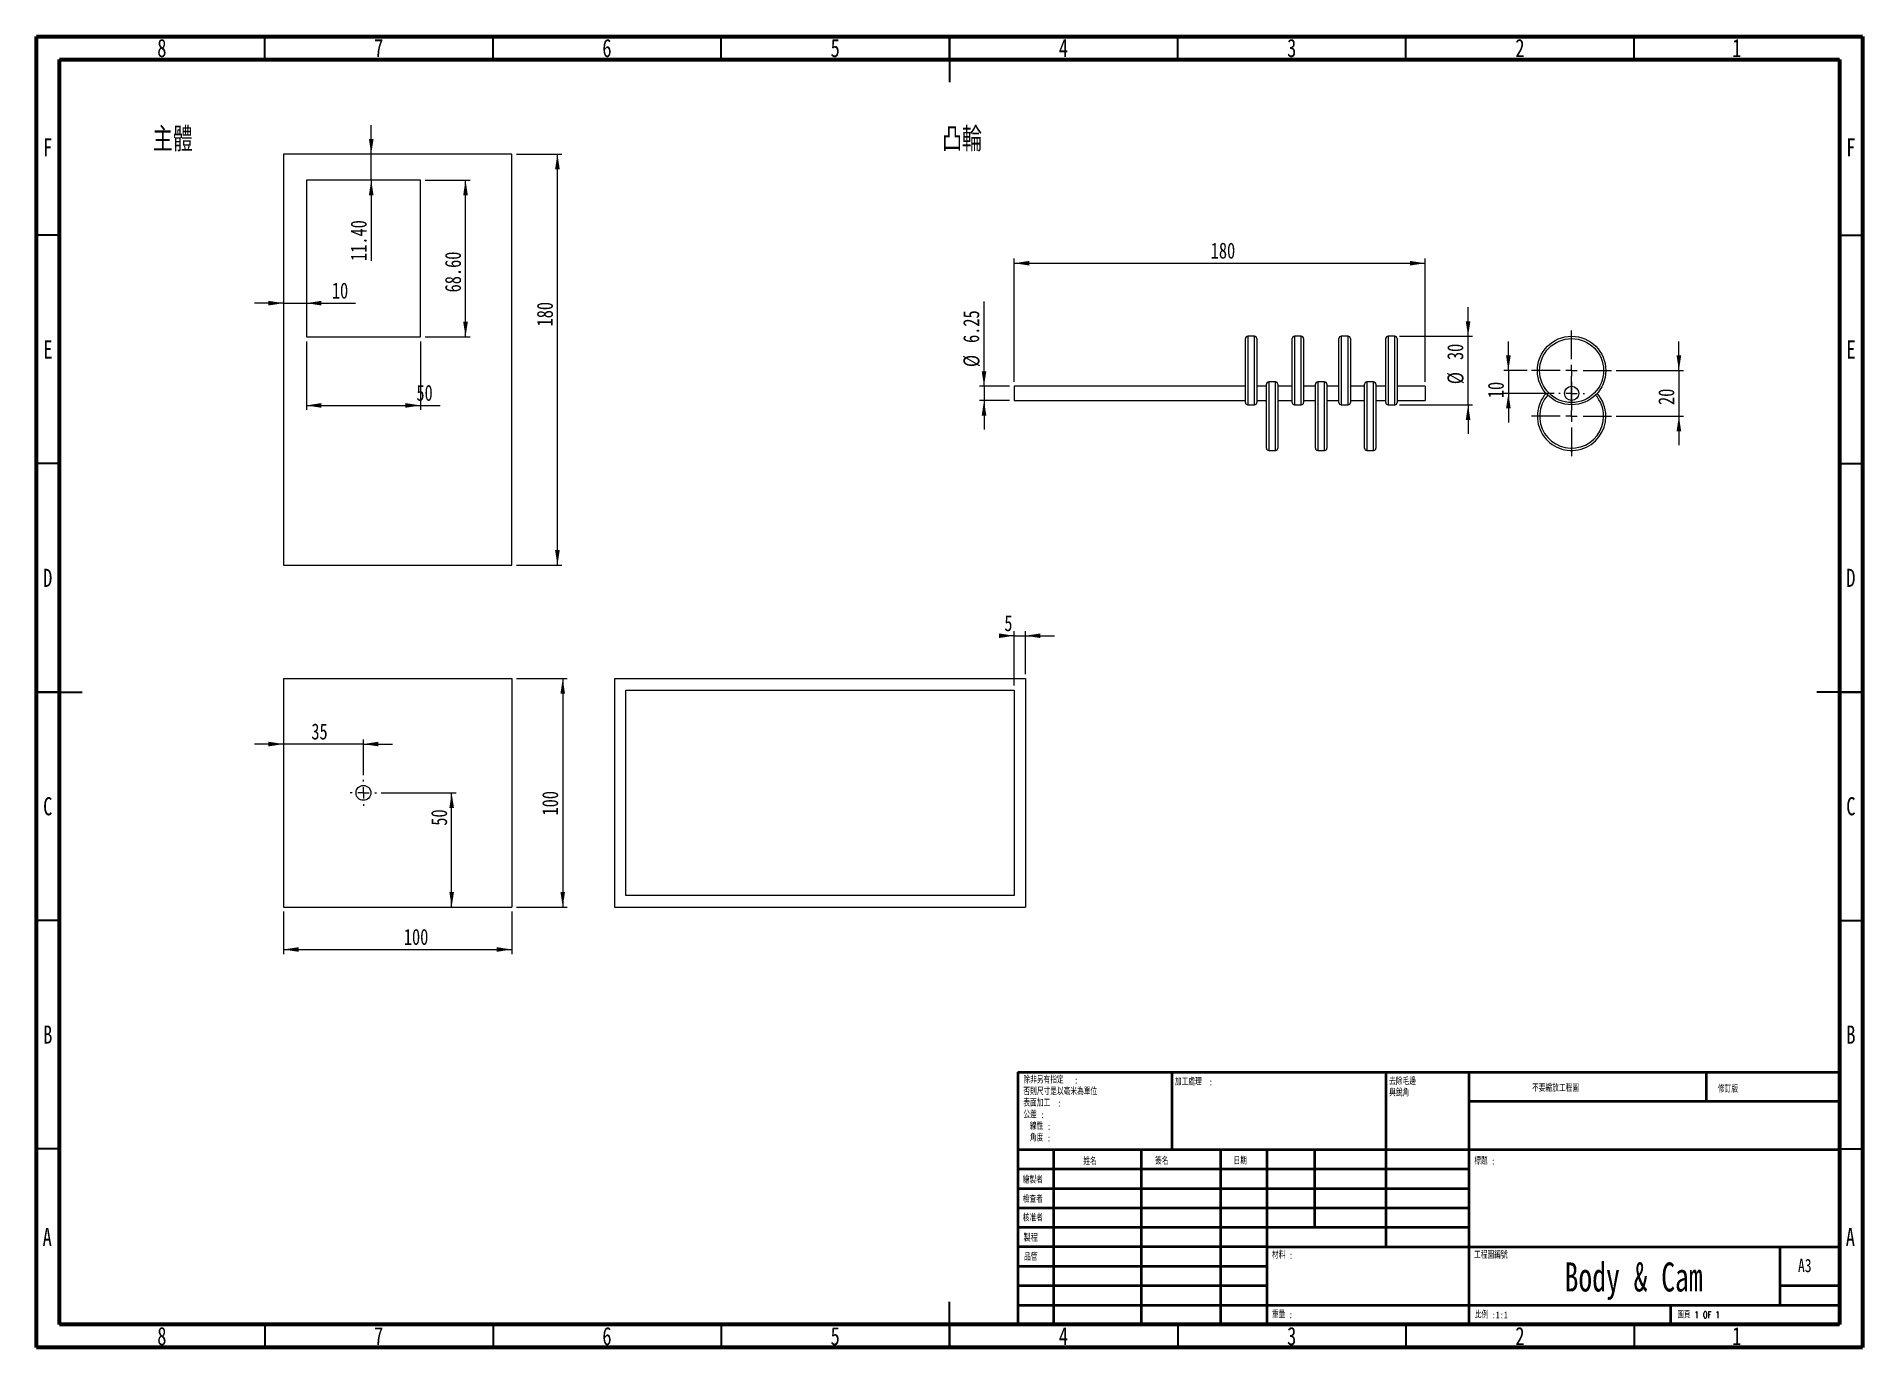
# Model space of a CAD drawing. Header units: millimetres. Extents: x 15 to 415, y 5 to 292.
import ezdxf

# ---------------------------------------------------------------- set-up
doc = ezdxf.new("R2010")
doc.units = ezdxf.units.MM
doc.styles.add('SLDTEXTSTYLE0', font='TXT', dxfattribs={"width": 0.75, "bigfont": 'bigfont'})
doc.styles.add('SLDTEXTSTYLE1', font='TXT', dxfattribs={"width": 0.75})
doc.styles.add('SLDTEXTSTYLE2', font='TXT', dxfattribs={"width": 0.7, "bigfont": 'bigfont'})
doc.styles.add('SLDTEXTSTYLE3', font='TXT', dxfattribs={"width": 0.666667, "bigfont": 'bigfont'})
doc.styles.add('SLDTEXTSTYLE4', font='TXT', dxfattribs={"width": 0.7})
doc.dimstyles.new('SLDDIMSTYLE0', dxfattribs={"dimtxt": 3.5, "dimasz": 3.302, "dimexe": 0, "dimexo": 0.0625, "dimgap": 0.875, "dimtad": 1, "dimlfac": 2, "dimrnd": 1e-09, "dimzin": 12, "dimdsep": 46, "dimtxsty": 'SLDTEXTSTYLE1', "dimsah": 1, "dimcen": 0.09, "dimadec": 0, "dimazin": 3, "dimtfac": 1, "dimtofl": 0, "dimtmove": 0, "dimatfit": 3, "dimfxl": 0, "dimfrac": 2, "dimtolj": 1, "dimtzin": 12, "dimarcsym": 0})
doc.dimstyles.new('SLDDIMSTYLE1', dxfattribs={"dimtxt": 3.5, "dimasz": 3.302, "dimexe": 0, "dimexo": 0.0625, "dimgap": 0.875, "dimtad": 1, "dimlfac": 2, "dimrnd": 1e-09, "dimzin": 12, "dimdsep": 46, "dimtxsty": 'SLDTEXTSTYLE1', "dimsah": 1, "dimcen": 0.09, "dimadec": 0, "dimazin": 3, "dimtfac": 1, "dimtmove": 0, "dimatfit": 0, "dimfxl": 0, "dimfrac": 2, "dimtolj": 1, "dimtzin": 12, "dimarcsym": 0})
doc.dimstyles.new('SLDDIMSTYLE2', dxfattribs={"dimtxt": 3.5, "dimasz": 3.302, "dimexe": 0, "dimexo": 0.0625, "dimgap": 0.875, "dimtad": 1, "dimlfac": 2, "dimrnd": 1e-09, "dimzin": 4, "dimdsep": 46, "dimtxsty": 'SLDTEXTSTYLE1', "dimsah": 1, "dimcen": 0.09, "dimadec": 0, "dimazin": 1, "dimtfac": 1, "dimtofl": 0, "dimtmove": 0, "dimatfit": 3, "dimfxl": 0, "dimfrac": 2, "dimtolj": 1, "dimtzin": 12, "dimarcsym": 0})
doc.dimstyles.new('SLDDIMSTYLE3', dxfattribs={"dimtxt": 3.5, "dimasz": 3.302, "dimexe": 0, "dimexo": 0.0625, "dimgap": 0.875, "dimtad": 1, "dimlfac": 2, "dimrnd": 1e-09, "dimzin": 4, "dimdsep": 46, "dimtxsty": 'SLDTEXTSTYLE1', "dimsah": 1, "dimcen": 0.09, "dimadec": 0, "dimazin": 1, "dimtfac": 1, "dimtmove": 0, "dimatfit": 0, "dimfxl": 0, "dimfrac": 2, "dimtolj": 1, "dimtzin": 12, "dimarcsym": 0})

# ---------------------------------------------------------------- blocks, each defined once
blk = doc.blocks.new('SW_NOTE_0')
at = {"color": 0, "linetype": 'Continuous', "lineweight": 0, "char_height": 1.5, "attachment_point": 1}
for s, insert, style in [('\\M+18F9C\\M+194F1另\\M+1974C\\M+18E77\\M+192E8', (0, 1.93), 'SLDTEXTSTYLE2'), (':', (11.13, 1.89), 'SLDTEXTSTYLE1'), ('\\M+1955C\\M+196CA\\M+189C1\\M+18D48', (0, -3.11), 'SLDTEXTSTYLE2'), ('\\M+194DB\\M+191A5\\M+18EDA\\M+190A1\\M+190A5\\M+188C8\\M+19F7C\\M+195C4\\M+188D7\\M+19A64\\M+188CA', (0, -0.61), 'SLDTEXTSTYLE2'), (':', (7.43, -3.15), 'SLDTEXTSTYLE1'), ('\\M+18CF6\\M+18DB7', (0, -5.65), 'SLDTEXTSTYLE2'), (':', (3.72, -5.7), 'SLDTEXTSTYLE1'), ('\\M+190FC\\M+190AB', (1.41, -8.2), 'SLDTEXTSTYLE2'), ('\\M+18A70\\M+19378', (1.41, -10.74), 'SLDTEXTSTYLE2'), (':', (5.17, -10.79), 'SLDTEXTSTYLE1'), (':', (5.18, -8.24), 'SLDTEXTSTYLE1')]:
    blk.add_mtext(s, dxfattribs=dict(at, insert=insert, style=style))
blk = doc.blocks.new('SW_NOTE_1')
at = {"color": 0, "linetype": 'Continuous', "lineweight": 0, "char_height": 1.5, "attachment_point": 1}
for s, insert, style in [('\\M+189C1\\M+18D48\\M+1997C\\M+1979D', (0, 1.93), 'SLDTEXTSTYLE2'), (':', (7.44, 1.89), 'SLDTEXTSTYLE1')]:
    blk.add_mtext(s, dxfattribs=dict(at, insert=insert, style=style))
blk = doc.blocks.new('SW_NOTE_2')
at = {"color": 0, "linetype": 'Continuous', "lineweight": 0, "char_height": 1.5, "attachment_point": 1, "style": 'SLDTEXTSTYLE2'}
for s, insert in [('\\M+18B8E\\M+18F9C\\M+196D1\\M+1E7B2', (0, 1.93)), ('\\M+1E46F銳\\M+18A70', (0, -0.57))]:
    blk.add_mtext(s, dxfattribs=dict(at, insert=insert))
blk = doc.blocks.new('SW_NOTE_3')
at = {"color": 0, "linetype": 'Continuous', "lineweight": 0, "char_height": 1.5, "attachment_point": 1}
for s, insert, style in [('\\M+18DDE\\M+197BF', (0, 1.93), 'SLDTEXTSTYLE2'), (':', (3.72, 1.89), 'SLDTEXTSTYLE1')]:
    blk.add_mtext(s, dxfattribs=dict(at, insert=insert, style=style))
blk = doc.blocks.new('SW_NOTE_4')
at = {"color": 0, "linetype": 'Continuous', "lineweight": 0, "char_height": 1.5, "attachment_point": 1}
for s, insert, style in [('\\M+19557\\M+191E8', (0, 1.93), 'SLDTEXTSTYLE2'), (':', (3.72, 1.89), 'SLDTEXTSTYLE1')]:
    blk.add_mtext(s, dxfattribs=dict(at, insert=insert, style=style))
blk = doc.blocks.new('SW_NOTE_5')
at = {"color": 0, "linetype": 'Continuous', "lineweight": 0, "char_height": 1.5, "attachment_point": 1}
for s, insert, style in [('\\M+194E4\\M+197E1', (0, 1.93), 'SLDTEXTSTYLE2'), (':1:1', (3.7, 1.89), 'SLDTEXTSTYLE1')]:
    blk.add_mtext(s, dxfattribs=dict(at, insert=insert, style=style))
blk = doc.blocks.new('SW_NOTE_6')
at = {"color": 0, "linetype": 'Continuous', "lineweight": 0, "attachment_point": 1}
for s, insert, char_height, style in [('\\M+18F64\\M+197CA', (0, 1.93), 1.4986, 'SLDTEXTSTYLE2'), (':', (3.7, 1.89), 1.5, 'SLDTEXTSTYLE1')]:
    blk.add_mtext(s, dxfattribs=dict(at, insert=insert, char_height=char_height, style=style))
blk = doc.blocks.new('_D')
at = {"color": 7, "linetype": 'Continuous', "lineweight": 0}
for p, q in [((120.11, 151.42), (131.27, 151.42)), ((130.27, 151.42), (130.27, 101.42)), ((120.11, 101.42), (131.27, 101.42))]:
    blk.add_line(p, q, dxfattribs=at)
for points in [[(130.27, 151.42), (129.77, 148.12), (130.78, 148.12)], [(130.27, 101.42), (130.78, 104.72), (129.77, 104.72)]]:
    blk.add_solid(points, dxfattribs=at)
at = {"color": 7, "linetype": 'Continuous', "lineweight": 0, "insert": (125.76, 121.46), "char_height": 3.5, "attachment_point": 1, "rotation": 90, "style": 'SLDTEXTSTYLE1'}
blk.add_mtext('100', dxfattribs=at)
blk = doc.blocks.new('_D_1')
at = {"color": 7, "linetype": 'Continuous', "lineweight": 0}
for p, q in [((69.11, 100.42), (69.11, 91.13)), ((119.11, 100.42), (119.11, 91.13)), ((69.11, 92.13), (119.11, 92.13))]:
    blk.add_line(p, q, dxfattribs=at)
for points in [[(69.11, 92.13), (72.41, 91.62), (72.41, 92.63)], [(119.11, 92.13), (115.81, 92.63), (115.81, 91.62)]]:
    blk.add_solid(points, dxfattribs=at)
at = {"color": 7, "linetype": 'Continuous', "lineweight": 0, "insert": (95.47, 96.64), "char_height": 3.5, "attachment_point": 1, "style": 'SLDTEXTSTYLE1'}
blk.add_mtext('100', dxfattribs=at)
blk = doc.blocks.new('_D_2')
at = {"color": 7, "linetype": 'Continuous', "lineweight": 0}
for p, q in [((69.11, 137.1), (62.76, 137.1)), ((86.61, 137.1), (69.11, 137.1)), ((86.61, 130.3), (86.61, 138.1)), ((86.61, 137.1), (92.96, 137.1))]:
    blk.add_line(p, q, dxfattribs=at)
for points in [[(69.11, 137.1), (65.81, 137.61), (65.81, 136.59)], [(86.61, 137.1), (89.91, 136.59), (89.91, 137.61)]]:
    blk.add_solid(points, dxfattribs=at)
at = {"color": 7, "linetype": 'Continuous', "lineweight": 0, "insert": (75.21, 141.61), "char_height": 3.5, "attachment_point": 1, "style": 'SLDTEXTSTYLE1'}
blk.add_mtext('35', dxfattribs=at)
blk = doc.blocks.new('_D_3')
at = {"color": 7, "linetype": 'Continuous', "lineweight": 0}
for p, q in [((90.49, 126.42), (106.94, 126.42)), ((105.94, 101.42), (105.94, 126.42))]:
    blk.add_line(p, q, dxfattribs=at)
for points in [[(105.94, 126.42), (105.44, 123.12), (106.45, 123.12)], [(105.94, 101.42), (106.45, 104.72), (105.44, 104.72)]]:
    blk.add_solid(points, dxfattribs=at)
at = {"color": 7, "linetype": 'Continuous', "lineweight": 0, "insert": (101.43, 119.23), "char_height": 3.5, "attachment_point": 1, "rotation": 90, "style": 'SLDTEXTSTYLE1'}
blk.add_mtext('50', dxfattribs=at)
blk = doc.blocks.new('SW_CENTERMARKSYMBOL_0')
at = {"color": 0, "linetype": 'Continuous', "lineweight": 0}
for p, q in [((-2.5, 0), (-2.875, 0)), ((0, 0), (-1.25, 0)), ((0, 2.5), (0, 2.875)), ((0, 0), (0, 1.25)), ((0, 0), (0, -1.25)), ((0, 0), (1.25, 0)), ((2.5, 0), (2.875, 0)), ((0, -2.5), (0, -2.875))]:
    blk.add_line(p, q, dxfattribs=at)
blk = doc.blocks.new('_D_4')
at = {"color": 7, "linetype": 'Continuous', "lineweight": 0}
for p, q in [((120.11, 266.26), (130.11, 266.26)), ((129.11, 176.26), (129.11, 266.26)), ((120.11, 176.26), (130.11, 176.26))]:
    blk.add_line(p, q, dxfattribs=at)
for points in [[(129.11, 266.26), (128.6, 262.96), (129.62, 262.96)], [(129.11, 176.26), (129.62, 179.56), (128.6, 179.56)]]:
    blk.add_solid(points, dxfattribs=at)
at = {"color": 7, "linetype": 'Continuous', "lineweight": 0, "insert": (124.6, 228.53), "char_height": 3.5, "attachment_point": 1, "rotation": 90, "style": 'SLDTEXTSTYLE1'}
blk.add_mtext('180', dxfattribs=at)
blk = doc.blocks.new('_D_5')
at = {"color": 7, "linetype": 'Continuous', "lineweight": 0}
for p, q in [((74.11, 225.26), (74.11, 210.24)), ((99.11, 225.26), (99.11, 210.24)), ((74.11, 211.24), (99.11, 211.24)), ((99.11, 211.24), (103.39, 211.24))]:
    blk.add_line(p, q, dxfattribs=at)
for points in [[(74.11, 211.24), (77.41, 210.73), (77.41, 211.75)], [(99.11, 211.24), (95.81, 211.75), (95.81, 210.73)]]:
    blk.add_solid(points, dxfattribs=at)
at = {"color": 7, "linetype": 'Continuous', "lineweight": 0, "insert": (98.22, 215.75), "char_height": 3.5, "attachment_point": 1, "style": 'SLDTEXTSTYLE1'}
blk.add_mtext('50', dxfattribs=at)
blk = doc.blocks.new('_D_6')
at = {"color": 7, "linetype": 'Continuous', "lineweight": 0}
for p, q in [((100.11, 260.56), (109.98, 260.56)), ((108.98, 226.26), (108.98, 260.56)), ((100.11, 226.26), (109.98, 226.26))]:
    blk.add_line(p, q, dxfattribs=at)
for points in [[(108.98, 260.56), (108.47, 257.26), (109.49, 257.26)], [(108.98, 226.26), (109.49, 229.56), (108.47, 229.56)]]:
    blk.add_solid(points, dxfattribs=at)
at = {"color": 7, "linetype": 'Continuous', "lineweight": 0, "insert": (104.47, 235.99), "char_height": 3.5, "attachment_point": 1, "rotation": 90, "style": 'SLDTEXTSTYLE1'}
blk.add_mtext('68.60', dxfattribs=at)
blk = doc.blocks.new('_D_7')
at = {"color": 7, "linetype": 'Continuous', "lineweight": 0}
for p, q in [((69.11, 233.63), (62.76, 233.63)), ((69.11, 233.63), (74.11, 233.63)), ((74.11, 233.63), (84.88, 233.63))]:
    blk.add_line(p, q, dxfattribs=at)
for points in [[(69.11, 233.63), (65.81, 234.13), (65.81, 233.12)], [(74.11, 233.63), (77.41, 233.12), (77.41, 234.13)]]:
    blk.add_solid(points, dxfattribs=at)
at = {"color": 7, "linetype": 'Continuous', "lineweight": 0, "insert": (79.71, 238.14), "char_height": 3.5, "attachment_point": 1, "style": 'SLDTEXTSTYLE1'}
blk.add_mtext('10', dxfattribs=at)
blk = doc.blocks.new('_D_8')
at = {"color": 7, "linetype": 'Continuous', "lineweight": 0}
for p, q in [((88.32, 266.26), (88.32, 272.61)), ((88.32, 260.56), (88.32, 266.26)), ((88.32, 260.56), (88.32, 242.87))]:
    blk.add_line(p, q, dxfattribs=at)
for points in [[(88.32, 266.26), (88.83, 269.56), (87.81, 269.56)], [(88.32, 260.56), (87.81, 257.26), (88.83, 257.26)]]:
    blk.add_solid(points, dxfattribs=at)
at = {"color": 7, "linetype": 'Continuous', "lineweight": 0, "insert": (83.81, 242.87), "char_height": 3.5, "attachment_point": 1, "rotation": 90, "style": 'SLDTEXTSTYLE1'}
blk.add_mtext('11.40', dxfattribs=at)
blk = doc.blocks.new('_D_9')
at = {"color": 7, "linetype": 'Continuous', "lineweight": 0}
for p, q in [((229.13, 160.82), (227.01, 160.82)), ((229.13, 149.92), (229.13, 161.82)), ((229.13, 160.82), (231.63, 160.82)), ((231.63, 152.42), (231.63, 161.82)), ((231.63, 160.82), (237.98, 160.82))]:
    blk.add_line(p, q, dxfattribs=at)
for points in [[(229.13, 160.82), (225.83, 161.32), (225.83, 160.31)], [(231.63, 160.82), (234.93, 160.31), (234.93, 161.32)]]:
    blk.add_solid(points, dxfattribs=at)
at = {"color": 7, "linetype": 'Continuous', "lineweight": 0, "insert": (227.01, 165.33), "char_height": 3.5, "attachment_point": 1, "style": 'SLDTEXTSTYLE1'}
blk.add_mtext('5', dxfattribs=at)
blk = doc.blocks.new('_D_10')
at = {"color": 7, "linetype": 'Continuous', "lineweight": 0}
for p, q in [((374.78, 218.87), (374.78, 225.22)), ((361.03, 218.87), (375.78, 218.87)), ((374.78, 218.87), (374.78, 208.87)), ((361.03, 208.87), (375.78, 208.87)), ((374.78, 208.87), (374.78, 202.52))]:
    blk.add_line(p, q, dxfattribs=at)
for points in [[(374.78, 218.87), (375.29, 222.18), (374.27, 222.18)], [(374.78, 208.87), (374.27, 205.57), (375.29, 205.57)]]:
    blk.add_solid(points, dxfattribs=at)
at = {"color": 7, "linetype": 'Continuous', "lineweight": 0, "insert": (370.27, 211.34), "char_height": 3.5, "attachment_point": 1, "rotation": 90, "style": 'SLDTEXTSTYLE1'}
blk.add_mtext('20', dxfattribs=at)
blk = doc.blocks.new('_D_11')
at = {"color": 7, "linetype": 'Continuous', "lineweight": 0}
for p, q in [((337.43, 218.87), (337.43, 225.22)), ((341.53, 218.87), (336.43, 218.87)), ((337.43, 218.87), (337.43, 213.87)), ((347.47, 213.87), (336.43, 213.87)), ((337.43, 213.87), (337.43, 207.52))]:
    blk.add_line(p, q, dxfattribs=at)
for points in [[(337.43, 218.87), (337.94, 222.18), (336.92, 222.18)], [(337.43, 213.87), (336.92, 210.57), (337.94, 210.57)]]:
    blk.add_solid(points, dxfattribs=at)
at = {"color": 7, "linetype": 'Continuous', "lineweight": 0, "insert": (332.92, 212.84), "char_height": 3.5, "attachment_point": 1, "rotation": 90, "style": 'SLDTEXTSTYLE1'}
blk.add_mtext('10', dxfattribs=at)
blk = doc.blocks.new('SW_CENTERMARKSYMBOL_1')
at = {"color": 0, "linetype": 'Continuous', "lineweight": 0}
for p, q in [((-2.5, 0), (-2.8125, 0)), ((0, 0), (-1.25, 0)), ((0, 2.5), (0, 2.8125)), ((0, 0), (0, 1.25)), ((0, 0), (0, -1.25)), ((0, 0), (1.25, 0)), ((2.5, 0), (2.8125, 0)), ((0, -2.5), (0, -2.8125))]:
    blk.add_line(p, q, dxfattribs=at)
blk = doc.blocks.new('SW_CENTERMARKSYMBOL_2')
at = {"color": 0, "linetype": 'Continuous', "lineweight": 0}
for p, q in [((0, 2.5), (0, 8.75)), ((-2.5, 0), (-8.75, 0)), ((0, 0), (-1.25, 0)), ((0, 0), (0, 1.25)), ((0, 0), (0, -1.25)), ((0, 0), (1.25, 0)), ((2.5, 0), (8.75, 0)), ((0, -2.5), (0, -8.75))]:
    blk.add_line(p, q, dxfattribs=at)
blk = doc.blocks.new('SW_CENTERMARKSYMBOL_3')
at = {"color": 0, "linetype": 'Continuous', "lineweight": 0}
for p, q in [((0, 2.5), (0, 8.75)), ((-2.5, 0), (-8.75, 0)), ((0, 0), (-1.25, 0)), ((0, 0), (0, 1.25)), ((0, 0), (0, -1.25)), ((0, 0), (1.25, 0)), ((2.5, 0), (8.75, 0)), ((0, -2.5), (0, -8.75))]:
    blk.add_line(p, q, dxfattribs=at)
blk = doc.blocks.new('_D_12')
at = {"color": 7, "linetype": 'Continuous', "lineweight": 0}
for p, q in [((229.17, 216.44), (229.17, 243.37)), ((229.17, 242.37), (319.17, 242.37)), ((319.17, 216.44), (319.17, 243.37))]:
    blk.add_line(p, q, dxfattribs=at)
for points in [[(229.17, 242.37), (232.47, 241.87), (232.47, 242.88)], [(319.17, 242.37), (315.87, 242.88), (315.87, 241.87)]]:
    blk.add_solid(points, dxfattribs=at)
at = {"color": 7, "linetype": 'Continuous', "lineweight": 0, "insert": (272.23, 246.89), "char_height": 3.5, "attachment_point": 1, "style": 'SLDTEXTSTYLE1'}
blk.add_mtext('180', dxfattribs=at)
blk = doc.blocks.new('_D_13')
at = {"color": 7, "linetype": 'Continuous', "lineweight": 0}
for p, q in [((222.56, 215.44), (222.56, 233.97)), ((228.17, 215.44), (221.56, 215.44)), ((228.17, 212.31), (221.56, 212.31)), ((222.56, 215.44), (222.56, 212.31)), ((222.56, 212.31), (222.56, 205.96))]:
    blk.add_line(p, q, dxfattribs=at)
for points in [[(222.56, 215.44), (223.07, 218.74), (222.05, 218.74)], [(222.56, 212.31), (222.05, 209.01), (223.07, 209.01)]]:
    blk.add_solid(points, dxfattribs=at)
at = {"color": 7, "linetype": 'Continuous', "lineweight": 0, "char_height": 3.5, "attachment_point": 1, "rotation": 90, "style": 'SLDTEXTSTYLE1'}
for s, insert in [('6.25', (218, 224.92)), ('%%c', (218.05, 219.64))]:
    blk.add_mtext(s, dxfattribs=dict(at, insert=insert))
blk = doc.blocks.new('_D_14')
at = {"color": 7, "linetype": 'Continuous', "lineweight": 0}
for p, q in [((328.6, 226.37), (328.6, 232.72)), ((313.57, 226.37), (329.6, 226.37)), ((328.6, 211.37), (328.6, 226.37)), ((313.57, 211.37), (329.6, 211.37)), ((328.6, 211.37), (328.6, 205.02))]:
    blk.add_line(p, q, dxfattribs=at)
for points in [[(328.6, 226.37), (329.11, 229.68), (328.09, 229.68)], [(328.6, 211.37), (328.09, 208.07), (329.11, 208.07)]]:
    blk.add_solid(points, dxfattribs=at)
at = {"color": 7, "linetype": 'Continuous', "lineweight": 0, "char_height": 3.5, "attachment_point": 1, "rotation": 90, "style": 'SLDTEXTSTYLE1'}
for s, insert in [('30', (324.03, 221.17)), ('%%c', (324.09, 215.89))]:
    blk.add_mtext(s, dxfattribs=dict(at, insert=insert))

msp = doc.modelspace()

# ---------------------------------------------------------------- linework, layer by layer
at = {"color": 7, "linetype": 'Continuous', "lineweight": 60}
for p, q in [((15, 5), (15, 292)), ((15, 292), (415, 292)), ((415, 292), (415, 5)), ((20, 10), (20, 287)), ((20, 287), (410, 287)), ((410, 287), (410, 10)), ((410, 10), (20, 10)), ((415, 5), (15, 5))]:
    msp.add_line(p, q, dxfattribs=at)
at = {"color": 7, "linetype": 'Continuous', "lineweight": 30}
for p, q in [((65, 287), (65, 292)), ((115, 287), (115, 292)), ((165, 287), (165, 292)), ((215, 292), (215, 282)), ((215, 287), (215, 292)), ((265, 287), (265, 292)), ((315, 287), (315, 292)), ((365, 287), (365, 292)), ((20, 248.5), (15, 248.5)), ((410, 248.5), (415, 248.5)), ((20, 198.5), (15, 198.5)), ((410, 198.5), (415, 198.5)), ((15, 148.5), (25, 148.5)), ((20, 148.5), (15, 148.5)), ((415, 148.5), (405, 148.5)), ((410, 148.5), (415, 148.5)), ((20, 98.5), (15, 98.5)), ((410, 98.5), (415, 98.5)), ((20, 48.5), (15, 48.5)), ((410, 48.5), (415, 48.5)), ((215, 5), (215, 15)), ((65, 10), (65, 5)), ((115, 10), (115, 5)), ((165, 10), (165, 5)), ((215, 10), (215, 5)), ((265, 10), (265, 5)), ((315, 10), (315, 5)), ((365, 10), (365, 5))]:
    msp.add_line(p, q, dxfattribs=at)
at = {"color": 7, "linetype": 'Continuous', "lineweight": 15}
for p, q in [((69.1123, 266.2604), (69.1123, 176.2603)), ((119.1123, 266.2604), (69.1123, 266.2604)), ((119.1123, 176.2603), (119.1123, 266.2604)), ((99.1123, 260.5603), (74.1123, 260.5603)), ((74.1123, 260.5603), (74.1123, 226.2604)), ((99.1123, 226.2604), (99.1123, 260.5603)), ((74.1123, 226.2604), (99.1123, 226.2604)), ((279.8183, 211.8738), (279.8183, 225.8738)), ((281.8183, 226.3738), (280.3183, 226.3738)), ((282.3183, 225.8738), (282.3183, 211.8738)), ((290.0683, 211.8738), (290.0683, 225.8738)), ((292.0683, 226.3738), (290.5683, 226.3738)), ((292.5683, 225.8738), (292.5683, 211.8738)), ((300.3183, 211.8738), (300.3183, 225.8738)), ((302.3183, 226.3738), (300.8183, 226.3738)), ((302.8183, 225.8738), (302.8183, 211.8738)), ((310.5683, 211.8738), (310.5683, 225.8738)), ((312.5683, 226.3738), (311.0683, 226.3738)), ((313.0683, 225.8738), (313.0683, 211.8738)), ((286.4183, 216.3738), (284.9183, 216.3738)), ((297.1683, 216.3738), (295.6683, 216.3738)), ((307.9183, 216.3738), (306.4183, 216.3738)), ((279.8183, 215.4363), (229.1683, 215.4363)), ((229.1683, 215.4363), (229.1683, 212.3113)), ((229.1683, 212.3113), (279.8183, 212.3113)), ((284.4183, 215.4363), (282.3183, 215.4363)), ((282.3183, 212.3113), (284.4183, 212.3113)), ((284.4183, 201.8738), (284.4183, 215.8738)), ((286.9183, 215.8738), (286.9183, 201.8738)), ((290.0683, 215.4363), (286.9183, 215.4363)), ((286.9183, 212.3113), (290.0683, 212.3113)), ((295.1683, 215.4363), (292.5683, 215.4363)), ((292.5683, 212.3113), (295.1683, 212.3113)), ((295.1683, 201.8738), (295.1683, 215.8738)), ((297.6683, 215.8738), (297.6683, 201.8738)), ((300.3183, 215.4363), (297.6683, 215.4363)), ((297.6683, 212.3113), (300.3183, 212.3113)), ((305.9183, 215.4363), (302.8183, 215.4363)), ((302.8183, 212.3113), (305.9183, 212.3113)), ((305.9183, 201.8738), (305.9183, 215.8738)), ((308.4183, 215.8738), (308.4183, 201.8738)), ((310.5683, 215.4363), (308.4183, 215.4363)), ((308.4183, 212.3113), (310.5683, 212.3113)), ((319.1683, 215.4363), (313.0683, 215.4363)), ((313.0683, 212.3113), (319.1683, 212.3113)), ((319.1683, 215.4363), (319.1683, 212.3113)), ((280.3183, 211.3738), (281.8183, 211.3738)), ((290.5683, 211.3738), (292.0683, 211.3738)), ((300.8183, 211.3738), (302.3183, 211.3738)), ((311.0683, 211.3738), (312.5683, 211.3738)), ((284.9183, 201.3738), (286.4183, 201.3738)), ((295.6683, 201.3738), (297.1683, 201.3738)), ((306.4183, 201.3738), (307.9183, 201.3738)), ((69.1123, 176.2603), (119.1123, 176.2603)), ((69.1123, 151.42), (119.1123, 151.42)), ((69.1123, 151.42), (69.1123, 101.42)), ((119.1123, 151.42), (119.1123, 101.42)), ((141.6322, 151.42), (141.6322, 101.42)), ((141.6322, 151.42), (231.6322, 151.42)), ((144.1322, 103.92), (144.1322, 148.92)), ((144.1322, 148.92), (229.1322, 148.92)), ((229.1322, 148.92), (229.1322, 103.92)), ((231.6322, 151.42), (231.6322, 101.42)), ((69.1123, 101.42), (119.1123, 101.42)), ((141.6322, 101.42), (231.6322, 101.42)), ((229.1322, 103.92), (144.1322, 103.92))]:
    msp.add_line(p, q, dxfattribs=at)
at = {"color": 8, "linetype": 'Continuous', "lineweight": 15}
for p, q in [((280.3183, 226.3738), (280.3183, 211.3738)), ((281.8183, 211.3738), (281.8183, 226.3738)), ((290.5683, 226.3738), (290.5683, 211.3738)), ((292.0683, 211.3738), (292.0683, 226.3738)), ((300.8183, 226.3738), (300.8183, 211.3738)), ((302.3183, 211.3738), (302.3183, 226.3738)), ((311.0683, 226.3738), (311.0683, 211.3738)), ((312.5683, 211.3738), (312.5683, 226.3738)), ((284.9183, 216.3738), (284.9183, 201.3738)), ((286.4183, 201.3738), (286.4183, 216.3738)), ((295.6683, 216.3738), (295.6683, 201.3738)), ((297.1683, 201.3738), (297.1683, 216.3738)), ((306.4183, 216.3738), (306.4183, 201.3738)), ((307.9183, 201.3738), (307.9183, 216.3738))]:
    msp.add_line(p, q, dxfattribs=at)
at = {"color": 7, "linetype": 'Continuous', "lineweight": 40}
for p, q in [((230, 65.25), (410, 65.25)), ((230, 65.25), (230, 10)), ((263.8, 48.25), (263.8, 65.25)), ((310.6, 65.25), (310.6, 27)), ((328.8, 65.25), (328.8, 10)), ((380.8, 58.875), (380.8, 65.25)), ((410, 58.875), (328.8, 58.875)), ((410, 48.25), (230, 48.25)), ((237.8, 48.25), (237.8, 10)), ((256.991, 48.25), (256.991, 10)), ((274.3989, 48.25), (274.3989, 10)), ((284.6, 10), (284.6, 48.25)), ((295, 31.25), (295, 48.25)), ((328.8, 44), (230, 44)), ((328.8, 39.75), (230, 39.75)), ((328.8, 35.5), (230, 35.5)), ((328.8, 31.25), (230, 31.25)), ((284.6, 27), (230, 27)), ((284.6, 27), (410, 27)), ((397, 14.25), (397, 27)), ((284.6, 22.7499), (230, 22.7499)), ((284.6, 18.5), (230, 18.5)), ((410, 18.5), (397, 18.5)), ((230, 14.25), (410, 14.25)), ((373, 10), (373, 14.25))]:
    msp.add_line(p, q, dxfattribs=at)
at = {"color": 7, "linetype": 'Continuous', "lineweight": 15}
for centre, radius in [((351.2801, 218.8738), 7.5), ((351.2801, 218.8738), 7), ((351.2801, 213.8738), 1.5625), ((86.6123, 126.42), 1.625)]:
    msp.add_circle(centre, radius, dxfattribs=at)
for centre, radius, start, end in [((280.3183, 225.8738), 0.5, 90, 180), ((281.8183, 225.8738), 0.5, 0, 90), ((290.5683, 225.8738), 0.5, 90, 180), ((292.0683, 225.8738), 0.5, 0, 90), ((300.8183, 225.8738), 0.5, 90, 180), ((302.3183, 225.8738), 0.5, 0, 90), ((311.0683, 225.8738), 0.5, 90, 180), ((312.5683, 225.8738), 0.5, 0, 90), ((284.9183, 215.8738), 0.5, 90, 180), ((286.4183, 215.8738), 0.5, 0, 90), ((295.6683, 215.8738), 0.5, 90, 180), ((297.1683, 215.8738), 0.5, 0, 90), ((306.4183, 215.8738), 0.5, 90, 180), ((307.9183, 215.8738), 0.5, 0, 90), ((351.2801, 208.8738), 7.5, 138.189685, 0), ((351.2801, 208.8738), 7.5, 0, 41.810315), ((280.3183, 211.8738), 0.5, 180, 270), ((281.8183, 211.8738), 0.5, 270, 0), ((290.5683, 211.8738), 0.5, 180, 270), ((292.0683, 211.8738), 0.5, 270, 0), ((300.8183, 211.8738), 0.5, 180, 270), ((302.3183, 211.8738), 0.5, 270, 0), ((311.0683, 211.8738), 0.5, 180, 270), ((312.5683, 211.8738), 0.5, 270, 0), ((284.9183, 201.8738), 0.5, 180, 270), ((286.4183, 201.8738), 0.5, 270, 0), ((295.6683, 201.8738), 0.5, 180, 270), ((297.1683, 201.8738), 0.5, 270, 0), ((306.4183, 201.8738), 0.5, 180, 270), ((307.9183, 201.8738), 0.5, 270, 0)]:
    msp.add_arc(centre, radius, start, end, dxfattribs=at)
at = {"color": 8, "linetype": 'Continuous', "lineweight": 15}
for start, end in [(138.509183, 0), (0, 41.490817)]:
    msp.add_arc((351.2801, 208.8738), 7, start, end, dxfattribs=at)

# ---------------------------------------------------------------- block references
at = {"color": 7, "linetype": 'Continuous', "lineweight": 0}
for name, p in [('SW_CENTERMARKSYMBOL_2', (351.2801, 218.8738)), ('SW_CENTERMARKSYMBOL_3', (351.2801, 208.8738)), ('SW_CENTERMARKSYMBOL_1', (351.2801, 213.8738)), ('SW_CENTERMARKSYMBOL_0', (86.6123, 126.42)), ('SW_NOTE_0', (231.1845, 62.3813)), ('SW_NOTE_1', (264.3713, 61.9857)), ('SW_NOTE_2', (311.3092, 62.0695)), ('SW_NOTE_4', (329.9562, 44.6426)), ('SW_NOTE_3', (285.6459, 24.0525)), ('SW_NOTE_6', (285.6178, 11.0175)), ('SW_NOTE_5', (330.074, 10.9665))]:
    msp.add_blockref(name, p, dxfattribs=at)

# ---------------------------------------------------------------- texts
for s, insert, char_height, attachment_point, style in [('8', (42.46, 291.4739), 3.9688, 2, 'SLDTEXTSTYLE1'), ('7', (89.96, 291.4739), 3.9688, 2, 'SLDTEXTSTYLE1'), ('6', (139.96, 291.4739), 3.9688, 2, 'SLDTEXTSTYLE1'), ('5', (189.96, 291.4739), 3.9688, 2, 'SLDTEXTSTYLE1'), ('4', (239.96, 291.4739), 3.9688, 2, 'SLDTEXTSTYLE1'), ('3', (289.96, 291.4739), 3.9688, 2, 'SLDTEXTSTYLE1'), ('2', (339.96, 291.4739), 3.9688, 2, 'SLDTEXTSTYLE1'), ('1', (387.46, 291.4739), 3.9688, 2, 'SLDTEXTSTYLE1'), ('\\M+18EE5\\M+1E993', (40.4661, 272.1608), 5.291667, 1, 'SLDTEXTSTYLE0'), ('\\M+193CA\\M+197D6', (213.3792, 272.1608), 5.291667, 1, 'SLDTEXTSTYLE0'), ('F', (17.4577, 269.7239), 3.9688, 2, 'SLDTEXTSTYLE1'), ('F', (412.4577, 269.7239), 3.9688, 2, 'SLDTEXTSTYLE1'), ('E', (17.5078, 225.4739), 3.9688, 2, 'SLDTEXTSTYLE1'), ('E', (412.5078, 225.4739), 3.9688, 2, 'SLDTEXTSTYLE1'), ('D', (17.4527, 175.4739), 3.9688, 2, 'SLDTEXTSTYLE1'), ('D', (412.4527, 175.4739), 3.9688, 2, 'SLDTEXTSTYLE1'), ('C', (17.4587, 125.4739), 3.9688, 2, 'SLDTEXTSTYLE1'), ('C', (412.4587, 125.4739), 3.9688, 2, 'SLDTEXTSTYLE1'), ('B', (17.4706, 75.4739), 3.9688, 2, 'SLDTEXTSTYLE1'), ('B', (412.4706, 75.4739), 3.9688, 2, 'SLDTEXTSTYLE1'), ('\\M+19573\\M+19776\\M+18F6B\\M+195FA\\M+18D48\\M+192F6\\M+19AA4', (342.6146, 62.533), 1.5, 1, 'SLDTEXTSTYLE2'), ('\\M+18F43\\M+192F9\\M+194C5', (383.3276, 62.3349), 1.5, 1, 'SLDTEXTSTYLE2'), ('\\M+190A9\\M+196BC', (244.3222, 46.5015), 1.5, 1, 'SLDTEXTSTYLE2'), ('\\M+1E2D3\\M+196BC', (260.0336, 46.5618), 1.5, 1, 'SLDTEXTSTYLE2'), ('\\M+193FA\\M+18AFA', (277.2147, 46.5762), 1.5, 1, 'SLDTEXTSTYLE2'), ('\\M+1E389\\M+190BB\\M+18ED2', (231.0412, 42.4285), 1.5, 1, 'SLDTEXTSTYLE2'), ('\\M+19EFB查\\M+18ED2', (231.0408, 38.2056), 1.5, 1, 'SLDTEXTSTYLE2'), ('\\M+18A6A\\M+18F79\\M+18ED2', (231.04, 34.1096), 1.5, 1, 'SLDTEXTSTYLE2'), ('A', (17.3397, 31.1677), 3.9688, 2, 'SLDTEXTSTYLE1'), ('\\M+190BB\\M+192F6', (231.2039, 29.7158), 1.5, 1, 'SLDTEXTSTYLE0'), ('A', (412.3397, 31.1677), 3.9688, 2, 'SLDTEXTSTYLE1'), ('\\M+19569\\M+18AC7', (231.3416, 25.5484), 1.5, 1, 'SLDTEXTSTYLE2'), ('\\M+18D48\\M+192F6\\M+19AA4\\M+195D2\\M+1E56A', (329.9065, 25.9861), 1.5, 1, 'SLDTEXTSTYLE2'), ('A3', (400.8712, 24.4064), 2.91042, 1, 'SLDTEXTSTYLE1'), ('Body & Cam', (364.8664, 23.6069), 6.35, 2, 'SLDTEXTSTYLE4'), ('\\M+19AA4\\M+195C5 1 OF 1', (374.4783, 12.9001), 1.5, 1, 'SLDTEXTSTYLE3'), ('8', (42.46, 9.4739), 3.9688, 2, 'SLDTEXTSTYLE1'), ('7', (89.96, 9.4739), 3.9688, 2, 'SLDTEXTSTYLE1'), ('6', (139.96, 9.4739), 3.9688, 2, 'SLDTEXTSTYLE1'), ('5', (189.96, 9.4739), 3.9688, 2, 'SLDTEXTSTYLE1'), ('4', (239.96, 9.4739), 3.9688, 2, 'SLDTEXTSTYLE1'), ('3', (289.96, 9.4739), 3.9688, 2, 'SLDTEXTSTYLE1'), ('2', (339.96, 9.4739), 3.9688, 2, 'SLDTEXTSTYLE1'), ('1', (387.46, 9.4739), 3.9688, 2, 'SLDTEXTSTYLE1')]:
    msp.add_mtext(s, dxfattribs=dict(at, insert=insert, char_height=char_height, attachment_point=attachment_point, style=style))

# ---------------------------------------------------------------- dimensions: what is measured, and where the dimension line sits
for base, p1, p2, dimstyle, picture, middle in [((88.3194, 266.2604), (99.1123, 260.5604), (69.1123, 266.2604), 'SLDDIMSTYLE3', '_D_8', (88.3194, 248.6925)), ((129.1123, 266.2604), (119.1123, 176.2604), (119.1123, 266.2604), 'SLDDIMSTYLE0', '_D_4', (129.1123, 232.4111)), ((108.9822, 260.5604), (99.1123, 226.2604), (99.1123, 260.5604), 'SLDDIMSTYLE2', '_D_6', (108.9822, 241.8049)), ((337.4289, 213.8738), (342.5301, 218.8738), (348.4676, 213.8738), 'SLDDIMSTYLE1', '_D_11', (337.4289, 215.4262)), ((374.7801, 208.8738), (360.0301, 218.8738), (360.0301, 208.8738), 'SLDDIMSTYLE1', '_D_10', (374.7801, 213.9218)), ((130.2738, 101.42), (119.1123, 151.42), (119.1123, 101.42), 'SLDDIMSTYLE0', '_D', (130.2738, 125.3379)), ((105.9434, 126.42), (119.1123, 101.42), (89.4873, 126.42), 'SLDDIMSTYLE0', '_D_3', (105.9434, 121.8162))]:
    dim = msp.add_linear_dim(base=base, p1=p1, p2=p2, angle=90, dimstyle=dimstyle, dxfattribs=at)
    dim.commit()
    dim.dimension.update_dxf_attribs({"geometry": picture, "text_midpoint": middle, "dimtype": 160})
for base, p1, p2, dimstyle, picture, middle in [((74.1123, 233.6259), (69.1123, 266.2604), (74.1123, 226.2604), 'SLDDIMSTYLE1', '_D_7', (82.2928, 233.6259)), ((319.1683, 242.3738), (229.1683, 215.4363), (319.1683, 215.4363), 'SLDDIMSTYLE0', '_D_12', (276.1128, 242.3738)), ((99.1123, 211.2413), (74.1123, 226.2604), (99.1123, 226.2604), 'SLDDIMSTYLE0', '_D_5', (100.8032, 211.2413)), ((231.6322, 160.8155), (229.1322, 148.92), (231.6322, 151.42), 'SLDDIMSTYLE1', '_D_9', (228.3011, 160.8155)), ((69.1123, 137.1005), (86.6123, 129.295), (69.1123, 151.42), 'SLDDIMSTYLE1', '_D_2', (77.8011, 137.1005)), ((119.1123, 92.126), (69.1123, 101.42), (119.1123, 101.42), 'SLDDIMSTYLE0', '_D_1', (99.3523, 92.126))]:
    dim = msp.add_linear_dim(base=base, p1=p1, p2=p2, dimstyle=dimstyle, dxfattribs=at)
    dim.commit()
    dim.dimension.update_dxf_attribs({"geometry": picture, "text_midpoint": middle, "dimtype": 160})
for base, p1, p2, picture, middle in [((222.5615, 212.3113), (229.1683, 215.4363), (229.1683, 212.3113), '_D_13', (222.5615, 226.8043)), ((328.5985, 226.3738), (312.5683, 211.3738), (312.5683, 226.3738), '_D_14', (328.5985, 221.1153))]:
    dim = msp.add_linear_dim(base=base, p1=p1, p2=p2, angle=90, text='%%c<>', dimstyle='SLDDIMSTYLE1', dxfattribs=at)
    dim.commit()
    dim.dimension.update_dxf_attribs({"geometry": picture, "text_midpoint": middle, "dimtype": 160})

doc.saveas('drawing.dxf')
